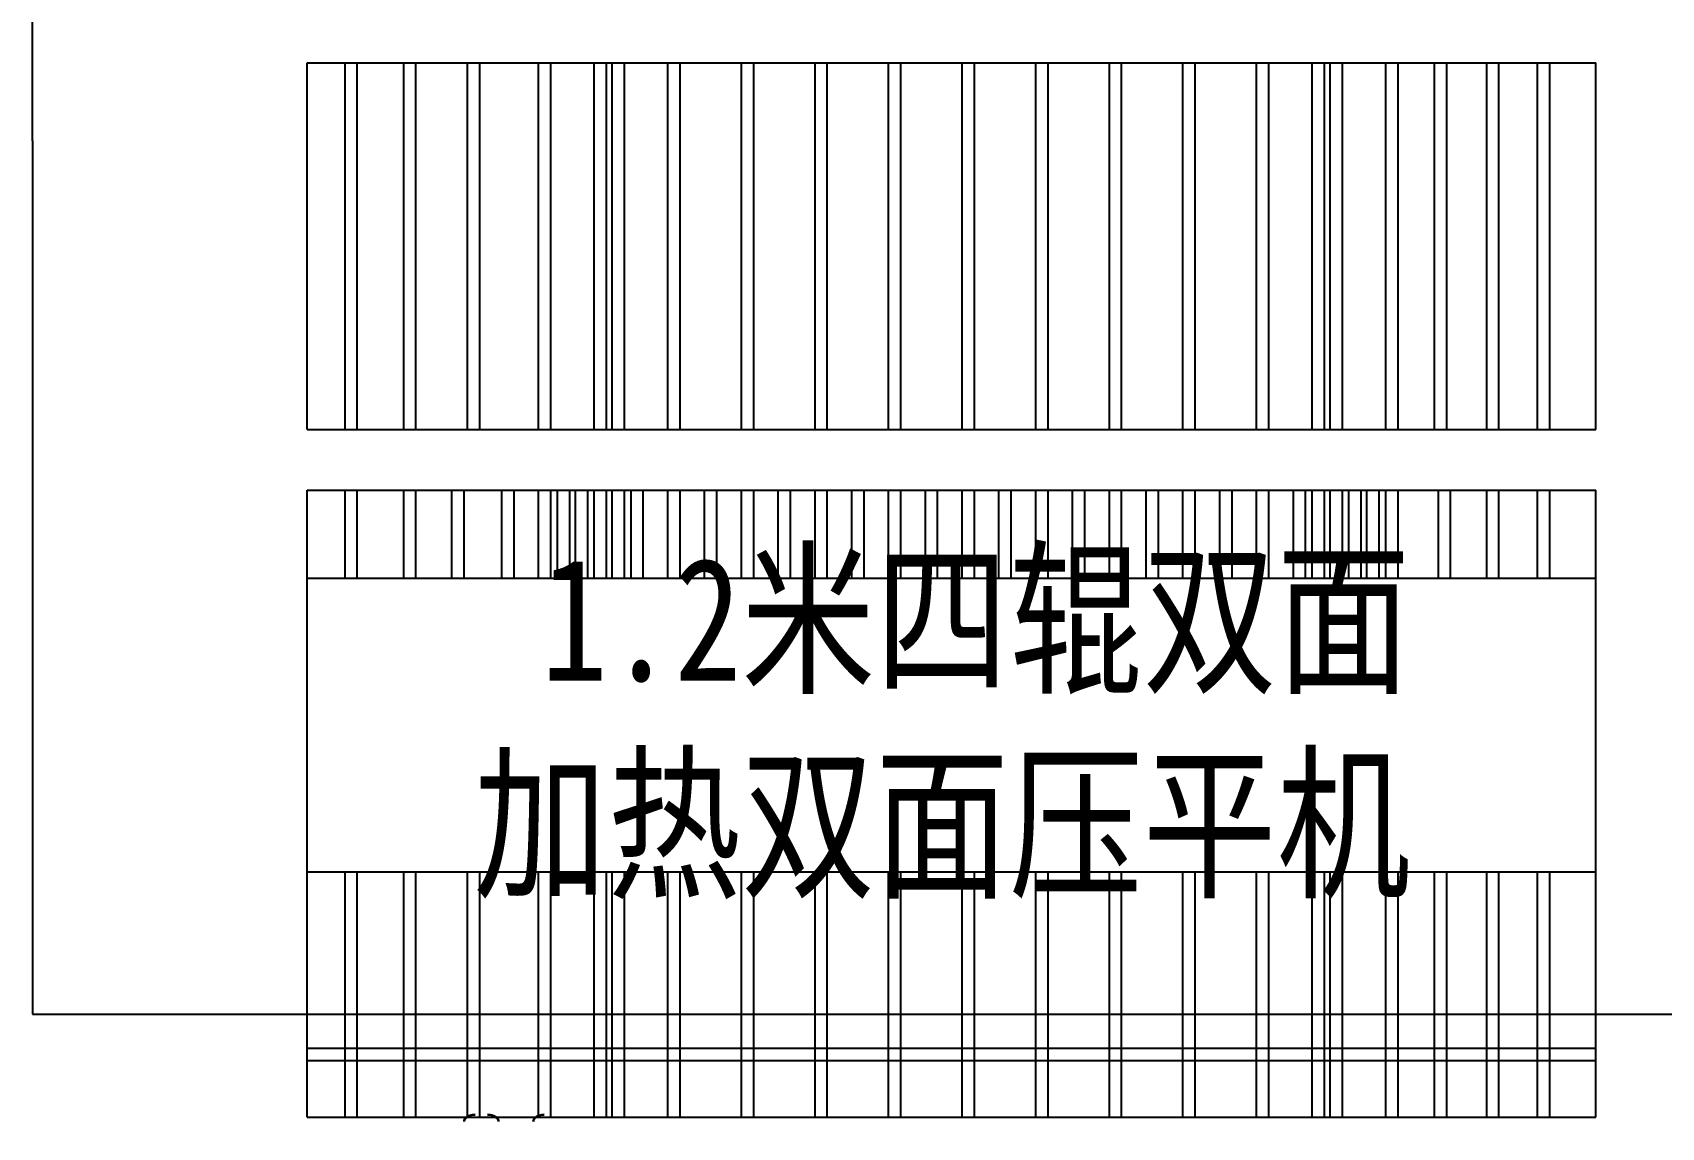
# Model space of a CAD drawing. Extents: x -2187 to 96136, y -11110 to 52208.
# Drawn here: x 39456 to 43440, y 26137 to 28815 of the extents above; entities that cross this region are included whole.
import ezdxf

# ---------------------------------------------------------------- set-up
doc = ezdxf.new("R2010")
doc.units = 0
doc.header["$LTSCALE"] = 1000
doc.header["$MEASUREMENT"] = 0
doc.layers.add('02', color=7, linetype='Continuous')
doc.styles.get("Standard").update_dxf_attribs({"font": 'gbenor.shx', "bigfont": 'gbcbig.shx'})
doc.styles.add('图纸中文说明', font='simplex.shx', dxfattribs={"width": 0.8, "bigfont": 'hztxt.shx'})
doc.dimstyles.new('ISO-25', dxfattribs={"dimscale": 70, "dimtxt": 2.5, "dimasz": 2.5, "dimexe": 1.25, "dimexo": 0.625, "dimtad": 1, "dimtxsty": 'Standard', "dimcen": 2.5, "dimadec": 0, "dimazin": 0, "dimtfac": 1, "dimtmove": 0, "dimatfit": 3, "dimfxl": 0, "dimarcsym": 0})

# ---------------------------------------------------------------- blocks, each defined once
blk = doc.blocks.new('*D137')
at = {"color": 0, "lineweight": -2}
for p, q in [((43110.9, 33684.5), (44451.1, 33684.5)), ((44363.6, 33509.5), (44363.6, 24759.5)), ((43683.6, 24584.5), (44451.1, 24584.5))]:
    blk.add_line(p, q, dxfattribs=at)
at = {"color": 0}
for points in [[(44334.5, 33509.5), (44392.8, 33509.5), (44363.6, 33684.5)], [(44334.5, 24759.5), (44392.8, 24759.5), (44363.6, 24584.5)]]:
    blk.add_solid(points, dxfattribs=at)
at = {"layer": 'Defpoints', "color": 0}
for p in [(43067.2, 33684.5), (43639.9, 24584.5), (44363.6, 24584.5)]:
    blk.add_point(p, dxfattribs=at)
at = {"color": 0, "insert": (44232.4, 29134.5), "char_height": 175, "attachment_point": 5, "rotation": 90}
blk.add_mtext('9100', dxfattribs=at)

msp = doc.modelspace()

# ---------------------------------------------------------------- linework, layer by layer
for p, q in [((39456.183, 28549.808), (39456.183, 31082.378)), ((40127.683, 26761.963), (40127.683, 27695.32)), ((43279.683, 26761.963), (43279.683, 27695.32))]:
    msp.add_line(p, q)
at = {"color": 7, "linetype": 'Continuous', "lineweight": 30, "ltscale": 0.2, "flags": 128}
for points in [[(40511.983, 26150.773), (40512.178, 26152.793), (40512.761, 26154.783), (40513.724, 26156.714), (40515.052, 26158.56), (40516.727, 26160.291), (40518.723, 26161.884), (40521.011, 26163.314), (40523.558, 26164.562), (40526.328, 26165.609), (40529.279, 26166.439), (40532.369, 26167.041), (40535.552, 26167.406), (40538.783, 26167.528)], [(40568.783, 26167.528), (40572.013, 26167.406), (40575.196, 26167.041), (40578.286, 26166.439), (40581.237, 26165.609), (40584.007, 26164.562), (40586.554, 26163.314), (40588.843, 26161.884), (40590.839, 26160.291), (40592.513, 26158.56), (40593.841, 26156.714), (40594.804, 26154.783), (40595.387, 26152.793), (40595.583, 26150.773)], [(40680.983, 26150.773), (40681.178, 26152.793), (40681.761, 26154.783), (40682.724, 26156.714), (40684.052, 26158.56), (40685.727, 26160.291), (40687.723, 26161.884), (40690.011, 26163.314), (40692.558, 26164.562), (40695.328, 26165.609), (40698.279, 26166.439), (40701.369, 26167.041), (40704.552, 26167.406), (40707.783, 26167.528)]]:
    msp.add_lwpolyline(points, dxfattribs=at)
at = {"color": 7, "linetype": 'Continuous', "lineweight": 30, "ltscale": 0.2}
for centre, major_axis, start_param, end_param in [((40538.783, 26150.735), (-27.2, 0), -1.57079633, 0), ((40568.783, 26150.735), (27.2, 0), 0, 1.57079633), ((40707.783, 26150.735), (-27.2, 0), -1.57079633, 0)]:
    msp.add_ellipse(centre, major_axis=major_axis, ratio=0.62530403, start_param=start_param, end_param=end_param, dxfattribs=at)
at = {"layer": '02'}
for p, q in [((40127.683, 28740.203), (43279.683, 28740.203)), ((40127.683, 27843.823), (40127.683, 28740.203)), ((40220.453, 27843.823), (40220.453, 28740.203)), ((40250.453, 27843.823), (40250.453, 28740.203)), ((40363.926, 27843.823), (40363.926, 28740.203)), ((40393.926, 27843.823), (40393.926, 28740.203)), ((40519.854, 27843.823), (40519.854, 28740.203)), ((40549.854, 27843.823), (40549.854, 28740.203)), ((40693.926, 27843.823), (40693.926, 28740.203)), ((40723.926, 27843.823), (40723.926, 28740.203)), ((40829.926, 27843.823), (40829.926, 28740.203)), ((40829.926, 27843.823), (40829.926, 28740.203)), ((40829.926, 27843.823), (40829.926, 28740.203)), ((40859.926, 27843.823), (40859.926, 28740.203)), ((40859.926, 27843.823), (40859.926, 28740.203)), ((40859.926, 27843.823), (40859.926, 28740.203)), ((40873.926, 27843.823), (40873.926, 28740.203)), ((40903.926, 27843.823), (40903.926, 28740.203)), ((41009.926, 27843.823), (41009.926, 28740.203)), ((41009.926, 27843.823), (41009.926, 28740.203)), ((41009.926, 27843.823), (41009.926, 28740.203)), ((41009.926, 27843.823), (41009.926, 28740.203)), ((41039.926, 27843.823), (41039.926, 28740.203)), ((41039.926, 27843.823), (41039.926, 28740.203)), ((41039.926, 27843.823), (41039.926, 28740.203)), ((41039.926, 27843.823), (41039.926, 28740.203)), ((41189.926, 27843.823), (41189.926, 28740.203)), ((41189.926, 27843.823), (41189.926, 28740.203)), ((41189.926, 27843.823), (41189.926, 28740.203)), ((41189.926, 27843.823), (41189.926, 28740.203)), ((41219.926, 27843.823), (41219.926, 28740.203)), ((41219.926, 27843.823), (41219.926, 28740.203)), ((41219.926, 27843.823), (41219.926, 28740.203)), ((41219.926, 27843.823), (41219.926, 28740.203)), ((41369.926, 27843.823), (41369.926, 28740.203)), ((41369.926, 27843.823), (41369.926, 28740.203)), ((41399.926, 27843.823), (41399.926, 28740.203)), ((41399.926, 27843.823), (41399.926, 28740.203)), ((41549.926, 27843.823), (41549.926, 28740.203)), ((41549.926, 27843.823), (41549.926, 28740.203)), ((41579.926, 27843.823), (41579.926, 28740.203)), ((41579.926, 27843.823), (41579.926, 28740.203)), ((41729.926, 27843.823), (41729.926, 28740.203)), ((41729.926, 27843.823), (41729.926, 28740.203)), ((41729.926, 27843.823), (41729.926, 28740.203)), ((41729.926, 27843.823), (41729.926, 28740.203)), ((41759.926, 27843.823), (41759.926, 28740.203)), ((41759.926, 27843.823), (41759.926, 28740.203)), ((41759.926, 27843.823), (41759.926, 28740.203)), ((41759.926, 27843.823), (41759.926, 28740.203)), ((41909.926, 27843.823), (41909.926, 28740.203)), ((41909.926, 27843.823), (41909.926, 28740.203)), ((41909.926, 27843.823), (41909.926, 28740.203)), ((41909.926, 27843.823), (41909.926, 28740.203)), ((41909.926, 27843.823), (41909.926, 28740.203)), ((41939.926, 27843.823), (41939.926, 28740.203)), ((41939.926, 27843.823), (41939.926, 28740.203)), ((41939.926, 27843.823), (41939.926, 28740.203)), ((41939.926, 27843.823), (41939.926, 28740.203)), ((41939.926, 27843.823), (41939.926, 28740.203)), ((42089.926, 27843.823), (42089.926, 28740.203)), ((42089.926, 27843.823), (42089.926, 28740.203)), ((42089.926, 27843.823), (42089.926, 28740.203)), ((42119.926, 27843.823), (42119.926, 28740.203)), ((42119.926, 27843.823), (42119.926, 28740.203)), ((42119.926, 27843.823), (42119.926, 28740.203)), ((42269.926, 27843.823), (42269.926, 28740.203)), ((42299.926, 27843.823), (42299.926, 28740.203)), ((42449.926, 27843.823), (42449.926, 28740.203)), ((42449.926, 27843.823), (42449.926, 28740.203)), ((42449.926, 27843.823), (42449.926, 28740.203)), ((42479.926, 27843.823), (42479.926, 28740.203)), ((42479.926, 27843.823), (42479.926, 28740.203)), ((42479.926, 27843.823), (42479.926, 28740.203)), ((42585.926, 27843.823), (42585.926, 28740.203)), ((42585.926, 27843.823), (42585.926, 28740.203)), ((42585.926, 27843.823), (42585.926, 28740.203)), ((42615.926, 27843.823), (42615.926, 28740.203)), ((42615.926, 27843.823), (42615.926, 28740.203)), ((42615.926, 27843.823), (42615.926, 28740.203)), ((42629.926, 27843.823), (42629.926, 28740.203)), ((42629.926, 27843.823), (42629.926, 28740.203)), ((42629.926, 27843.823), (42629.926, 28740.203)), ((42629.926, 27843.823), (42629.926, 28740.203)), ((42659.926, 27843.823), (42659.926, 28740.203)), ((42659.926, 27843.823), (42659.926, 28740.203)), ((42659.926, 27843.823), (42659.926, 28740.203)), ((42659.926, 27843.823), (42659.926, 28740.203)), ((42765.926, 27843.823), (42765.926, 28740.203)), ((42795.926, 27843.823), (42795.926, 28740.203)), ((42885.453, 27843.823), (42885.453, 28740.203)), ((42915.453, 27843.823), (42915.453, 28740.203)), ((43012.746, 27843.823), (43012.746, 28740.203)), ((43042.746, 27843.823), (43042.746, 28740.203)), ((43137.089, 27843.823), (43137.089, 28740.203)), ((43167.089, 27843.823), (43167.089, 28740.203)), ((43279.683, 27843.823), (43279.683, 28740.203)), ((39456.183, 28549.808), (39456.183, 26413.241)), ((40127.683, 27843.823), (43279.683, 27843.823)), ((40127.683, 27695.32), (43279.683, 27695.32)), ((40220.453, 27479.741), (40220.453, 27695.32)), ((40250.453, 27479.741), (40250.453, 27695.32)), ((40363.926, 27479.741), (40363.926, 27695.32)), ((40393.926, 27479.741), (40393.926, 27695.32)), ((40481.662, 27479.741), (40481.662, 27695.32)), ((40511.662, 27479.741), (40511.662, 27695.32)), ((40603.926, 27479.741), (40603.926, 27695.32)), ((40633.926, 27479.741), (40633.926, 27695.32)), ((40693.926, 27479.741), (40693.926, 27695.32)), ((40723.926, 27479.741), (40723.926, 27695.32)), ((40739.926, 27479.741), (40739.926, 27695.32)), ((40769.926, 27479.741), (40769.926, 27695.32)), ((40783.926, 27479.741), (40783.926, 27695.32)), ((40813.926, 27479.741), (40813.926, 27695.32)), ((40829.926, 27479.741), (40829.926, 27695.32)), ((40859.926, 27479.741), (40859.926, 27695.32)), ((40873.926, 27479.741), (40873.926, 27695.32)), ((40903.926, 27479.741), (40903.926, 27695.32)), ((40919.926, 27479.741), (40919.926, 27695.32)), ((40949.926, 27479.741), (40949.926, 27695.32)), ((41009.926, 27479.741), (41009.926, 27695.32)), ((41039.926, 27479.741), (41039.926, 27695.32)), ((41099.926, 27479.741), (41099.926, 27695.32)), ((41129.926, 27479.741), (41129.926, 27695.32)), ((41189.926, 27479.741), (41189.926, 27695.32)), ((41219.926, 27479.741), (41219.926, 27695.32)), ((41279.926, 27479.741), (41279.926, 27695.32)), ((41309.926, 27479.741), (41309.926, 27695.32)), ((41369.926, 27479.741), (41369.926, 27695.32)), ((41399.926, 27479.741), (41399.926, 27695.32)), ((41459.926, 27479.741), (41459.926, 27695.32)), ((41489.926, 27479.741), (41489.926, 27695.32)), ((41549.926, 27479.741), (41549.926, 27695.32)), ((41579.926, 27479.741), (41579.926, 27695.32)), ((41639.926, 27479.741), (41639.926, 27695.32)), ((41669.926, 27479.741), (41669.926, 27695.32)), ((41729.926, 27479.741), (41729.926, 27695.32)), ((41759.926, 27479.741), (41759.926, 27695.32)), ((41819.926, 27479.741), (41819.926, 27695.32)), ((41849.926, 27479.741), (41849.926, 27695.32)), ((41909.926, 27479.741), (41909.926, 27695.32)), ((41939.926, 27479.741), (41939.926, 27695.32)), ((41999.926, 27479.741), (41999.926, 27695.32)), ((42029.926, 27479.741), (42029.926, 27695.32)), ((42089.926, 27479.741), (42089.926, 27695.32)), ((42119.926, 27479.741), (42119.926, 27695.32)), ((42179.926, 27479.741), (42179.926, 27695.32)), ((42209.926, 27479.741), (42209.926, 27695.32)), ((42269.926, 27479.741), (42269.926, 27695.32)), ((42299.926, 27479.741), (42299.926, 27695.32)), ((42359.926, 27479.741), (42359.926, 27695.32)), ((42389.926, 27479.741), (42389.926, 27695.32)), ((42449.926, 27479.741), (42449.926, 27695.32)), ((42479.926, 27479.741), (42479.926, 27695.32)), ((42539.926, 27479.741), (42539.926, 27695.32)), ((42569.926, 27479.741), (42569.926, 27695.32)), ((42585.926, 27479.741), (42585.926, 27695.32)), ((42615.926, 27479.741), (42615.926, 27695.32)), ((42629.926, 27479.741), (42629.926, 27695.32)), ((42659.926, 27479.741), (42659.926, 27695.32)), ((42675.926, 27479.741), (42675.926, 27695.32)), ((42705.926, 27479.741), (42705.926, 27695.32)), ((42719.926, 27479.741), (42719.926, 27695.32)), ((42749.926, 27479.741), (42749.926, 27695.32)), ((42765.926, 27479.741), (42765.926, 27695.32)), ((42795.926, 27479.741), (42795.926, 27695.32)), ((42894.667, 27479.741), (42894.667, 27695.32)), ((42924.667, 27479.741), (42924.667, 27695.32)), ((43012.746, 27479.741), (43012.746, 27695.32)), ((43042.746, 27479.741), (43042.746, 27695.32)), ((43137.089, 27479.741), (43137.089, 27695.32)), ((43167.089, 27479.741), (43167.089, 27695.32)), ((40739.926, 27479.741), (40739.926, 27579.741)), ((40769.926, 27479.741), (40769.926, 27579.741)), ((40829.926, 27479.741), (40829.926, 27579.741)), ((40829.926, 27479.741), (40829.926, 27579.741)), ((40859.926, 27479.741), (40859.926, 27579.741)), ((40859.926, 27479.741), (40859.926, 27579.741)), ((40919.926, 27479.741), (40919.926, 27579.741)), ((40919.926, 27479.741), (40919.926, 27579.741)), ((40919.926, 27479.741), (40919.926, 27579.741)), ((40949.926, 27479.741), (40949.926, 27579.741)), ((40949.926, 27479.741), (40949.926, 27579.741)), ((40949.926, 27479.741), (40949.926, 27579.741)), ((41009.926, 27479.741), (41009.926, 27579.741)), ((41009.926, 27479.741), (41009.926, 27579.741)), ((41009.926, 27479.741), (41009.926, 27579.741)), ((41039.926, 27479.741), (41039.926, 27579.741)), ((41039.926, 27479.741), (41039.926, 27579.741)), ((41039.926, 27479.741), (41039.926, 27579.741)), ((41099.926, 27479.741), (41099.926, 27579.741)), ((41099.926, 27479.741), (41099.926, 27579.741)), ((41099.926, 27479.741), (41099.926, 27579.741)), ((41099.926, 27479.741), (41099.926, 27579.741)), ((41129.926, 27479.741), (41129.926, 27579.741)), ((41129.926, 27479.741), (41129.926, 27579.741)), ((41129.926, 27479.741), (41129.926, 27579.741)), ((41129.926, 27479.741), (41129.926, 27579.741)), ((41189.926, 27479.741), (41189.926, 27579.741)), ((41189.926, 27479.741), (41189.926, 27579.741)), ((41189.926, 27479.741), (41189.926, 27579.741)), ((41219.926, 27479.741), (41219.926, 27579.741)), ((41219.926, 27479.741), (41219.926, 27579.741)), ((41219.926, 27479.741), (41219.926, 27579.741)), ((41279.926, 27479.741), (41279.926, 27579.741)), ((41279.926, 27479.741), (41279.926, 27579.741)), ((41309.926, 27479.741), (41309.926, 27579.741)), ((41309.926, 27479.741), (41309.926, 27579.741)), ((41369.926, 27479.741), (41369.926, 27579.741)), ((41399.926, 27479.741), (41399.926, 27579.741)), ((41549.926, 27479.741), (41549.926, 27579.741)), ((41579.926, 27479.741), (41579.926, 27579.741)), ((41639.926, 27479.741), (41639.926, 27579.741)), ((41639.926, 27479.741), (41639.926, 27579.741)), ((41669.926, 27479.741), (41669.926, 27579.741)), ((41669.926, 27479.741), (41669.926, 27579.741)), ((41729.926, 27479.741), (41729.926, 27579.741)), ((41729.926, 27479.741), (41729.926, 27579.741)), ((41729.926, 27479.741), (41729.926, 27579.741)), ((41759.926, 27479.741), (41759.926, 27579.741)), ((41759.926, 27479.741), (41759.926, 27579.741)), ((41759.926, 27479.741), (41759.926, 27579.741)), ((41819.926, 27479.741), (41819.926, 27579.741)), ((41819.926, 27479.741), (41819.926, 27579.741)), ((41819.926, 27479.741), (41819.926, 27579.741)), ((41849.926, 27479.741), (41849.926, 27579.741)), ((41849.926, 27479.741), (41849.926, 27579.741)), ((41849.926, 27479.741), (41849.926, 27579.741)), ((41909.926, 27479.741), (41909.926, 27579.741)), ((41909.926, 27479.741), (41909.926, 27579.741)), ((41909.926, 27479.741), (41909.926, 27579.741)), ((41909.926, 27479.741), (41909.926, 27579.741)), ((41939.926, 27479.741), (41939.926, 27579.741)), ((41939.926, 27479.741), (41939.926, 27579.741)), ((41939.926, 27479.741), (41939.926, 27579.741)), ((41939.926, 27479.741), (41939.926, 27579.741)), ((41999.926, 27479.741), (41999.926, 27579.741)), ((41999.926, 27479.741), (41999.926, 27579.741)), ((41999.926, 27479.741), (41999.926, 27579.741)), ((42029.926, 27479.741), (42029.926, 27579.741)), ((42029.926, 27479.741), (42029.926, 27579.741)), ((42029.926, 27479.741), (42029.926, 27579.741)), ((42089.926, 27479.741), (42089.926, 27579.741)), ((42089.926, 27479.741), (42089.926, 27579.741)), ((42119.926, 27479.741), (42119.926, 27579.741)), ((42119.926, 27479.741), (42119.926, 27579.741)), ((42179.926, 27479.741), (42179.926, 27579.741)), ((42209.926, 27479.741), (42209.926, 27579.741)), ((42359.926, 27479.741), (42359.926, 27579.741)), ((42389.926, 27479.741), (42389.926, 27579.741)), ((42449.926, 27479.741), (42449.926, 27579.741)), ((42449.926, 27479.741), (42449.926, 27579.741)), ((42479.926, 27479.741), (42479.926, 27579.741)), ((42479.926, 27479.741), (42479.926, 27579.741)), ((42539.926, 27479.741), (42539.926, 27579.741)), ((42539.926, 27479.741), (42539.926, 27579.741)), ((42539.926, 27479.741), (42539.926, 27579.741)), ((42569.926, 27479.741), (42569.926, 27579.741)), ((42569.926, 27479.741), (42569.926, 27579.741)), ((42569.926, 27479.741), (42569.926, 27579.741)), ((42585.926, 27479.741), (42585.926, 27579.741)), ((42585.926, 27479.741), (42585.926, 27579.741)), ((42615.926, 27479.741), (42615.926, 27579.741)), ((42615.926, 27479.741), (42615.926, 27579.741)), ((42629.926, 27479.741), (42629.926, 27579.741)), ((42629.926, 27479.741), (42629.926, 27579.741)), ((42629.926, 27479.741), (42629.926, 27579.741)), ((42659.926, 27479.741), (42659.926, 27579.741)), ((42659.926, 27479.741), (42659.926, 27579.741)), ((42659.926, 27479.741), (42659.926, 27579.741)), ((42675.926, 27479.741), (42675.926, 27579.741)), ((42705.926, 27479.741), (42705.926, 27579.741)), ((42719.926, 27479.741), (42719.926, 27579.741)), ((42719.926, 27479.741), (42719.926, 27579.741)), ((42719.926, 27479.741), (42719.926, 27579.741)), ((42749.926, 27479.741), (42749.926, 27579.741)), ((42749.926, 27479.741), (42749.926, 27579.741)), ((42749.926, 27479.741), (42749.926, 27579.741)), ((40127.683, 27479.741), (43279.683, 27479.741)), ((40127.683, 26761.963), (43279.683, 26761.963)), ((40127.683, 26161.963), (40127.683, 26761.963)), ((40220.453, 26161.963), (40220.453, 26761.963)), ((40250.453, 26161.963), (40250.453, 26761.963)), ((40277.683, 26761.963), (43129.683, 26761.963)), ((40363.926, 26161.963), (40363.926, 26761.963)), ((40393.926, 26161.963), (40393.926, 26761.963)), ((40519.854, 26161.963), (40519.854, 26761.963)), ((40549.854, 26161.963), (40549.854, 26761.963)), ((40693.926, 26161.963), (40693.926, 26761.963)), ((40723.926, 26161.963), (40723.926, 26761.963)), ((40829.926, 26161.963), (40829.926, 26761.963)), ((40829.926, 26161.963), (40829.926, 26761.963)), ((40829.926, 26161.963), (40829.926, 26761.963)), ((40859.926, 26161.963), (40859.926, 26761.963)), ((40859.926, 26161.963), (40859.926, 26761.963)), ((40859.926, 26161.963), (40859.926, 26761.963)), ((40873.926, 26161.963), (40873.926, 26761.963)), ((40903.926, 26161.963), (40903.926, 26761.963)), ((41009.926, 26161.963), (41009.926, 26761.963)), ((41009.926, 26161.963), (41009.926, 26761.963)), ((41009.926, 26161.963), (41009.926, 26761.963)), ((41009.926, 26161.963), (41009.926, 26761.963)), ((41039.926, 26161.963), (41039.926, 26761.963)), ((41039.926, 26161.963), (41039.926, 26761.963)), ((41039.926, 26161.963), (41039.926, 26761.963)), ((41039.926, 26161.963), (41039.926, 26761.963)), ((41189.926, 26161.963), (41189.926, 26761.963)), ((41189.926, 26161.963), (41189.926, 26761.963)), ((41189.926, 26161.963), (41189.926, 26761.963)), ((41189.926, 26161.963), (41189.926, 26761.963)), ((41219.926, 26161.963), (41219.926, 26761.963)), ((41219.926, 26161.963), (41219.926, 26761.963)), ((41219.926, 26161.963), (41219.926, 26761.963)), ((41219.926, 26161.963), (41219.926, 26761.963)), ((41369.926, 26161.963), (41369.926, 26761.963)), ((41369.926, 26161.963), (41369.926, 26761.963)), ((41399.926, 26161.963), (41399.926, 26761.963)), ((41399.926, 26161.963), (41399.926, 26761.963)), ((41549.926, 26161.963), (41549.926, 26761.963)), ((41549.926, 26161.963), (41549.926, 26761.963)), ((41579.926, 26161.963), (41579.926, 26761.963)), ((41579.926, 26161.963), (41579.926, 26761.963)), ((41729.926, 26161.963), (41729.926, 26761.963)), ((41729.926, 26161.963), (41729.926, 26761.963)), ((41729.926, 26161.963), (41729.926, 26761.963)), ((41729.926, 26161.963), (41729.926, 26761.963)), ((41759.926, 26161.963), (41759.926, 26761.963)), ((41759.926, 26161.963), (41759.926, 26761.963)), ((41759.926, 26161.963), (41759.926, 26761.963)), ((41759.926, 26161.963), (41759.926, 26761.963)), ((41909.926, 26161.963), (41909.926, 26761.963)), ((41909.926, 26161.963), (41909.926, 26761.963)), ((41909.926, 26161.963), (41909.926, 26761.963)), ((41909.926, 26161.963), (41909.926, 26761.963)), ((41909.926, 26161.963), (41909.926, 26761.963)), ((41939.926, 26161.963), (41939.926, 26761.963)), ((41939.926, 26161.963), (41939.926, 26761.963)), ((41939.926, 26161.963), (41939.926, 26761.963)), ((41939.926, 26161.963), (41939.926, 26761.963)), ((41939.926, 26161.963), (41939.926, 26761.963)), ((42089.926, 26161.963), (42089.926, 26761.963)), ((42089.926, 26161.963), (42089.926, 26761.963)), ((42089.926, 26161.963), (42089.926, 26761.963)), ((42119.926, 26161.963), (42119.926, 26761.963)), ((42119.926, 26161.963), (42119.926, 26761.963)), ((42119.926, 26161.963), (42119.926, 26761.963)), ((42269.926, 26161.963), (42269.926, 26761.963)), ((42299.926, 26161.963), (42299.926, 26761.963)), ((42449.926, 26161.963), (42449.926, 26761.963)), ((42449.926, 26161.963), (42449.926, 26761.963)), ((42449.926, 26161.963), (42449.926, 26761.963)), ((42479.926, 26161.963), (42479.926, 26761.963)), ((42479.926, 26161.963), (42479.926, 26761.963)), ((42479.926, 26161.963), (42479.926, 26761.963)), ((42585.926, 26161.963), (42585.926, 26761.963)), ((42585.926, 26161.963), (42585.926, 26761.963)), ((42585.926, 26161.963), (42585.926, 26761.963)), ((42615.926, 26161.963), (42615.926, 26761.963)), ((42615.926, 26161.963), (42615.926, 26761.963)), ((42615.926, 26161.963), (42615.926, 26761.963)), ((42629.926, 26161.963), (42629.926, 26761.963)), ((42629.926, 26161.963), (42629.926, 26761.963)), ((42629.926, 26161.963), (42629.926, 26761.963)), ((42629.926, 26161.963), (42629.926, 26761.963)), ((42659.926, 26161.963), (42659.926, 26761.963)), ((42659.926, 26161.963), (42659.926, 26761.963)), ((42659.926, 26161.963), (42659.926, 26761.963)), ((42659.926, 26161.963), (42659.926, 26761.963)), ((42765.926, 26161.963), (42765.926, 26761.963)), ((42795.926, 26161.963), (42795.926, 26761.963)), ((42885.453, 26161.963), (42885.453, 26761.963)), ((42915.453, 26161.963), (42915.453, 26761.963)), ((43012.746, 26161.963), (43012.746, 26761.963)), ((43042.746, 26161.963), (43042.746, 26761.963)), ((43137.089, 26161.963), (43137.089, 26761.963)), ((43167.089, 26161.963), (43167.089, 26761.963)), ((43279.683, 26161.963), (43279.683, 26761.963)), ((39456.183, 26413.241), (43956.183, 26413.241)), ((40127.683, 26330.052), (43279.683, 26330.052)), ((40127.683, 26300.052), (43279.683, 26300.052)), ((40127.683, 26161.963), (43279.683, 26161.963))]:
    msp.add_line(p, q, dxfattribs=at)

# ---------------------------------------------------------------- texts
at = {"color": 1, "insert": (42826.362, 26694.634), "char_height": 300, "width": 2428.892, "attachment_point": 9, "style": '图纸中文说明'}
msp.add_mtext('{\\fFangSong|b0|i0|c134|p49;1.2米四辊双面加热双面压平机}', dxfattribs=at)

# ---------------------------------------------------------------- dimensions: what is measured, and where the dimension line sits
at = {"color": 1}
dim = msp.add_linear_dim(base=(44363.639, 24584.54), p1=(43067.193, 33684.538), p2=(43639.896, 24584.54), angle=90, dimstyle='ISO-25', dxfattribs=at)
dim.commit()
dim.dimension.update_dxf_attribs({"geometry": '*D137', "text_midpoint": (44363.639, 29134.539), "dimtype": 160})

doc.saveas('drawing.dxf')
